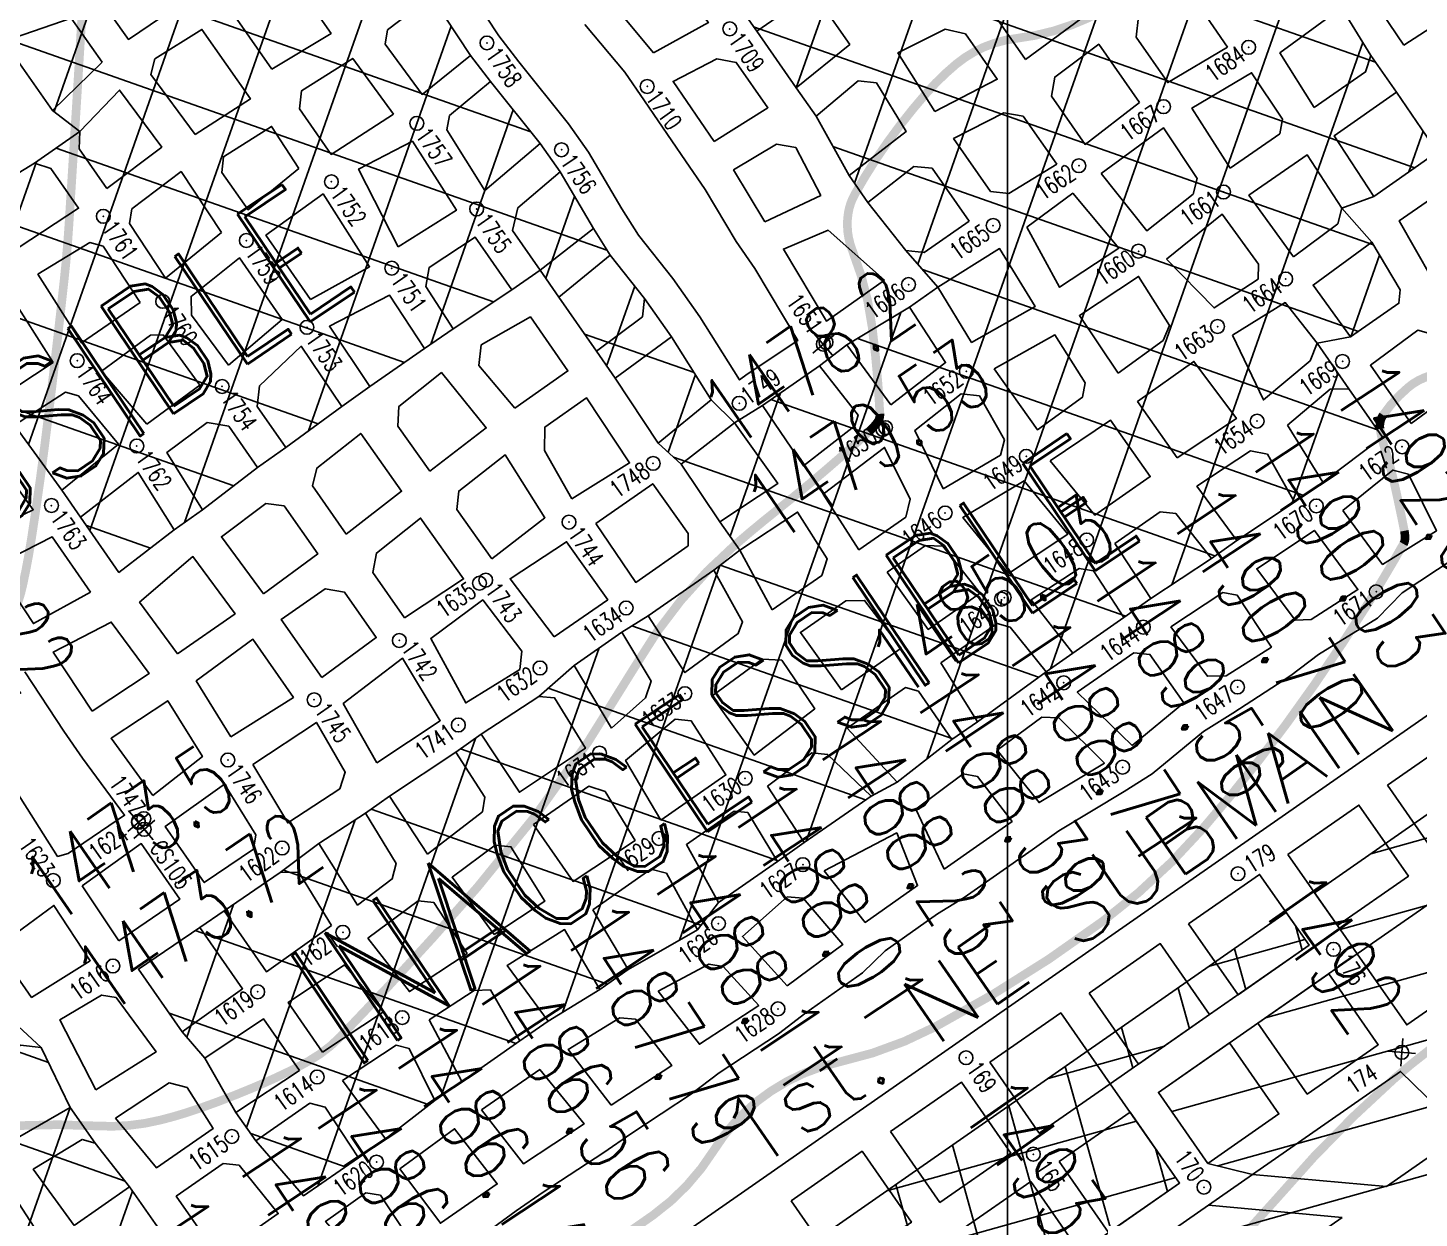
# Model space of a CAD drawing. Header units: inches. Extents: x 10131215 to 10153225, y 3476725 to 3491422.
# Drawn here: x 10143434 to 10144238, y 3482553 to 3483241 of the extents above; entities that cross this region are included whole.
import ezdxf
from ezdxf.enums import TextEntityAlignment as Align

# ---------------------------------------------------------------- set-up
doc = ezdxf.new("R2010")
doc.units = ezdxf.units.IN
doc.header["$LTSCALE"] = 100
doc.header["$MEASUREMENT"] = 0
doc.header["$PDMODE"] = 32
doc.header["$PDSIZE"] = 8
doc.linetypes.add('DASHED2', pattern=[0.375, 0.25, -0.125])
doc.layers.get('0').update_dxf_attribs({"color": 60, "linetype": 'CONTINUOUS'})
for name, color, linetype in [('ELEVATIONS-UPEER MASON-CONTOURS', 175, 'CONTINUOUS'), ('ELEVATIONS-UPPER MASON-SPOT', 175, 'CONTINUOUS'), ('GRID COORDINATES-VA SOUTH NAD27', 252, 'CONTINUOUS'), ('MINE WORKINGS-ADVANCED-SURVEYED', 7, 'CONTINUOUS'), ('MINE WORKINGS-RETREAT AREA', 4, 'CONTINUOUS'), ('MINE WORKINGS-RETREAT AREA-LABELS', 1, 'CONTINUOUS'), ('PANEL AND MAINS LABELS', 4, 'CONTINUOUS'), ('ROADS', 34, 'DASHED2'), ('SPADS-CONTROL SURVEY-LABELS', 230, 'CONTINUOUS'), ('SPADS-CONTROL SURVEY-SYMBOLS', 230, 'CONTINUOUS'), ('SPADS-LABEL', 90, 'CONTINUOUS'), ('SPADS-SYMBOL', 90, 'CONTINUOUS')]:
    doc.layers.add(name, color=color, linetype=linetype)
doc.styles.add('INACCESSIBLE', font='ROMAND.SHX', dxfattribs={"width": 0.8, "height": 75})
doc.styles.add('LEV', font='SIMPLEX.shx', dxfattribs={"width": 0.7, "height": 40})
doc.styles.add('SP', font='SIMPLEX', dxfattribs={"width": 0.75, "height": 12})
doc.styles.get("Standard").update_dxf_attribs({"font": 'simplex.shx'})

# ---------------------------------------------------------------- blocks, each defined once
blk = doc.blocks.new('*X8')
at = {"color": 0}
for p, q in [((783070.35, 180967.67), (783159.62, 181300.81)), ((783108.09, 180915.33), (783198.4, 181252.36)), ((783148.1, 180871.46), (783237.26, 181204.21)), ((783109.42, 180533.89), (783275.98, 181155.5)), ((782928.13, 181135.33), (783402.95, 181008.1)), ((783175.32, 180586.66), (783314.92, 181107.64)), ((782643.76, 180921.07), (782690.31, 181094.79)), ((782683.01, 180681.19), (782790.78, 181083.38)), ((782643.81, 180728.09), (782735.3, 181069.53)), ((782985.41, 181068.21), (783430.23, 180949.02)), ((783242.48, 180644.12), (783353.86, 181059.78)), ((782737.17, 180690.13), (782830, 181036.57)), ((783308.66, 180697.93), (783394.68, 181018.97)), ((782654.99, 181001.46), (782919.3, 180930.64)), ((783043.01, 181001.02), (783409.79, 180902.74)), ((782804.54, 180748.38), (782868.74, 180987.97)), ((783427, 180946.38), (783433.45, 180970.47)), ((782617.57, 180959.72), (782968.46, 180865.7)), ((782871.13, 180803.72), (782908.29, 180942.38)), ((783094.03, 180935.58), (783405.02, 180852.25)), ((782646.53, 180900.2), (782905.35, 180830.85)), ((783400.87, 180848.86), (783413.78, 180897.06)), ((782605.24, 180777.31), (782635.81, 180891.4)), ((782934.45, 180846.83), (782947.42, 180895.26)), ((783151.09, 180868.53), (783420.35, 180796.38)), ((782596.3, 180861.89), (782856.87, 180792.07)), ((782973.39, 180798.97), (782986.06, 180846.25)), ((783040.9, 180471.39), (783140.46, 180842.94)), ((783116.61, 180826), (783380.89, 180755.19)), ((783374.34, 180749.86), (783395.08, 180827.25)), ((782575.46, 180815.71), (782809.82, 180752.92)), ((782959.19, 180816.42), (783024.12, 180799.02)), ((783012.58, 180752.04), (783024.89, 180798)), ((783052.09, 180706.31), (783074.84, 180791.24)), ((783069.49, 180786.87), (783332.23, 180716.46)), ((782626.24, 180750.34), (782763.87, 180713.47)), ((783015.92, 180749.45), (783283.57, 180677.74)), ((782976.56, 180424.42), (783047.45, 180689)), ((783047.66, 180689.19), (783236.04, 180638.71)), ((782680.74, 180683.98), (782718.63, 180673.82)), ((782999.45, 180650.34), (783189.47, 180599.43)), ((782910.49, 180371.04), (782981.53, 180636.17)), ((782953.98, 180610.76), (783141.83, 180560.43)), ((782843.31, 180313.49), (782914.32, 180578.53)), ((782906.13, 180571.82), (783094.19, 180521.43)), ((782799.73, 180344.07), (782848.55, 180526.24)), ((782857.32, 180533.13), (783052.54, 180480.83)), ((782809.6, 180494.16), (783001.29, 180442.79)), ((782761.23, 180393.55), (782782.28, 180472.1)), ((782761.35, 180455.32), (782951.28, 180404.43)), ((782750.02, 180406.59), (782903.91, 180365.36)), ((782594.98, 180396.37), (782682.65, 180372.88)), ((782553.53, 180355.71), (782732.14, 180307.86)), ((782663.73, 180222.88), (782697.25, 180347.95)), ((782802.41, 180340.79), (782858.36, 180325.8)), ((782712.08, 180210.13), (782736.83, 180302.5))]:
    blk.add_line(p, q, dxfattribs=at)
blk = doc.blocks.new('*U52')
at = {"color": 4}
for p, q in [((661086.5, 201917.42), (661283.96, 201989.29)), ((661072.32, 201872.35), (661311.92, 201959.56)), ((661033.1, 201818.17), (661345.09, 201931.73)), ((660983.25, 201760.12), (661329.44, 201886.12)), ((661012.27, 201730.78), (661362.61, 201858.29)), ((660968.53, 201674.95), (661167.82, 201747.49))]:
    blk.add_line(p, q, dxfattribs=at)
blk = doc.blocks.new('*U54')
at = {"color": 4}
for p, q in [((661051.26, 201858.85), (661046.24, 201872.66)), ((660998.54, 201845.5), (661052.41, 201865.11)), ((661020.51, 201833.71), (661012.16, 201856.64)), ((660989.75, 201808.56), (660981.41, 201831.49)), ((660959, 201783.41), (660950.65, 201806.34)), ((660910.59, 201773.58), (660976.16, 201797.45)), ((660953.61, 201688.58), (660919.9, 201781.2)), ((660822.63, 201701.66), (660963.34, 201752.87)), ((660948.22, 201593.75), (660889.15, 201756.05)), ((660984.36, 201713.73), (660975.55, 201737.94)), ((660942.82, 201498.92), (660858.39, 201730.9)), ((660734.67, 201629.74), (660988.48, 201722.12)), ((660937.43, 201404.09), (660827.64, 201705.75))]:
    blk.add_line(p, q, dxfattribs=at)
blk = doc.blocks.new('CHKSPD')
at = {"layer": 'SPADS-CONTROL SURVEY-SYMBOLS'}
for p, q in [((-8, 0), (8, 0)), ((0, 8), (0, -8))]:
    blk.add_line(p, q, dxfattribs=at)
blk.add_circle((0, 0), 4, dxfattribs=at)
blk = doc.blocks.new('CS')
at = {"layer": 'SPADS-CONTROL SURVEY-SYMBOLS'}
for p, q in [((-5.66, 5.66), (5.66, -5.66)), ((5.66, 5.66), (-5.66, -5.66))]:
    blk.add_line(p, q, dxfattribs=at)
blk.add_circle((0, 0), 4, dxfattribs=at)
blk = doc.blocks.new('SS')
at = {"layer": 'SPADS-CONTROL SURVEY-SYMBOLS'}
blk.add_line((0, 0), (0, -4), dxfattribs=at)
blk.add_circle((0, 0), 4, dxfattribs=at)

msp = doc.modelspace()

# ---------------------------------------------------------------- linework, layer by layer
at = {"layer": 'ELEVATIONS-UPEER MASON-CONTOURS', "const_width": 5}
for points in [[(10135978.88, 3483263.25, 0), (10135880.17, 3483248.32, 0.000547)], [(10136147.76, 3483288.54, 0.000001), (10135988.51, 3483264.69, 0.000023)], [(10142502.27, 3482331.39, 0.011205), (10142595.68, 3482373.74, 0.014407), (10142666.56, 3482410.35, 0.000229), (10142712.94, 3482436.06, 0.00435), (10142715.36, 3482437.43, 0.008617), (10142800.8, 3482488.79, 0.003018), (10143041.3, 3482641.07, 0.001189), (10143138.5, 3482703.77, 0.000853), (10143273.7, 3482791.76, 0.006235), (10143381.78, 3482864.31, 0.021761), (10143411.56, 3482886.81, 0.029479), (10143418.81, 3482893.56, 0.042268), (10143423.15, 3482898.95, 0.055972), (10143427.18, 3482906.66, 0.038508), (10143430.82, 3482918.76, 0.014935), (10143435.85, 3482945.51, 0.007468), (10143443.5, 3482999.39, 0.002226), (10143449.07, 3483044.95, 0.002009), (10143454.81, 3483095.48, 0.011328), (10143457.61, 3483127.78, 0.001607), (10143471.45, 3483355.83, 0.047962)], [(10143406.85, 3482604.89, -0.042103), (10143473.65, 3482606.48, 0.076456), (10143510.44, 3482609.88, 0.022872), (10143532.96, 3482616.61, 0.015922), (10143564.45, 3482628.76, 0.011902), (10143582.81, 3482637.04, 0.015973), (10143596.13, 3482643.97, 0.072475), (10143614.51, 3482658.12, 0.014253), (10143693.77, 3482744.67, 0.046826), (10143785.41, 3482873.22, -0.082695), (10143842.63, 3482942.45, -0.011292), (10143866.79, 3482962.48, 0.009683), (10143895.04, 3482985.76, 0.008707), (10143919.7, 3483007.65, 0.040448), (10143924.52, 3483012.87, 0.181008), (10143926.19, 3483018.1, 0.019159), (10143921.72, 3483068.17, 0.062836), (10143910.22, 3483112.72, -0.135817), (10143907.89, 3483134.18, -0.086534), (10143911.61, 3483144.91, -0.027447), (10143930.56, 3483175, -0.025708), (10143953.03, 3483203.47, -0.039072), (10143970.12, 3483220.14, -0.145656), (10144004.96, 3483235.11, 0.100909), (10144056.39, 3483252.02, 0.033948)], [(10144246.61, 3483040.79, 0.121338), (10144231.51, 3483033.44, 0.070176), (10144216.95, 3483017.37, 0.191454), (10144215.18, 3483009.37, 0.038204), (10144217.87, 3482998.23, -0.02218), (10144223.11, 3482979.23, -0.00761), (10144229.22, 3482950.49, -0.051752), (10144229.62, 3482946.17, -0.126317), (10144228.73, 3482942.91, -0.010726), (10144208.68, 3482909.2, -0.01863), (10144160.95, 3482838.73, -0.02051), (10144112.71, 3482778.3, -0.054653), (10144054.88, 3482724.75, -0.037645), (10143958.23, 3482663.82, -0.067853), (10143902.89, 3482643.51, 0.093433), (10143863.34, 3482626.66, 0.106803), (10143830.39, 3482592.63, -0.097905), (10143795.18, 3482554.94, -0.023482), (10143759.98, 3482532.02, -0.028753)], [(10143347.33, 3482130.47, -0.074742), (10143492.5, 3482211.57, -0.075669), (10143555.9, 3482225.03, 0.136176), (10143590.43, 3482236.81, 0.122694), (10143601.27, 3482249, -0.197133), (10143609.23, 3482255.69, -0.014469), (10143619.45, 3482258.63, 0.006496), (10143642.31, 3482264.82, 0.006576), (10143732.53, 3482291.8, 0.012443), (10143779.63, 3482307.86, 0.134314), (10143821.7, 3482337.93, -0.072445), (10143891.43, 3482401.97, -0.077302), (10144010.11, 3482458.43, 0.104402), (10144096.03, 3482505.11, 0.039735), (10144155.41, 3482564.48, -0.034495), (10144223.07, 3482633.55, -0.030355), (10144254.04, 3482657.89, 0.059267), (10144269.19, 3482671.28, 0.206496), (10144276.06, 3482691.9, -0.120959), (10144281.63, 3482727.57, -0.042379), (10144306.37, 3482775.05, -0.020822), (10144368.41, 3482864.45, -0.031957), (10144388.41, 3482887.62, -0.01807), (10144427.66, 3482924.82)]]:
    msp.add_lwpolyline(points, format="xyb", dxfattribs=at)
at = {"layer": 'GRID COORDINATES-VA SOUTH NAD27'}
msp.add_line((10144000, 3476730), (10144000, 3490730), dxfattribs=at)
at = {"layer": 'MINE WORKINGS-ADVANCED-SURVEYED', "flags": 128}
for points in [[(10143523.54, 3483255.87), (10143510.22, 3483281.94), (10143472.98, 3483261.52), (10143491.94, 3483234.5)], [(10144010.35, 3483222.96), (10143991.99, 3483249.18), (10143993.38, 3483261.14), (10144017.19, 3483282.59), (10144042.37, 3483246.5)], [(10144228.87, 3483231.23), (10144250.76, 3483245.28), (10144253.32, 3483255.6), (10144234.13, 3483282.76), (10144207.64, 3483263.05)], [(10143574.85, 3483217.29), (10143554.82, 3483245.99), (10143556.55, 3483255.74), (10143583.93, 3483274.16), (10143609.05, 3483238.03)], [(10143795.37, 3483226.79), (10143827.13, 3483244.23), (10143807.5, 3483267.13), (10143799.4, 3483270.01), (10143772.12, 3483254.63)], [(10144127.05, 3483230.07), (10144102.68, 3483265.5), (10144075.63, 3483247.77), (10144074.22, 3483235.81), (10144092.53, 3483209.56)], [(10143689.56, 3483225.22), (10143667.09, 3483259.53), (10143641.75, 3483240.06), (10143640.25, 3483231.71), (10143661.62, 3483202.72)], [(10143877.89, 3483206.51), (10143854.98, 3483239.3), (10143880.98, 3483257.42), (10143892.12, 3483255.44), (10143908.72, 3483231.67)], [(10143476.72, 3483221.38), (10143458.91, 3483246.75), (10143426.02, 3483235.44), (10143425.11, 3483226.27), (10143448.04, 3483193.49)], [(10144177.2, 3483195.17), (10144206.73, 3483215.77), (10144209.85, 3483225.27), (10144192.87, 3483252.75), (10144157.36, 3483226.75)], [(10143530.43, 3483179.67), (10143504.91, 3483214.29), (10143507.19, 3483223.22), (10143534.41, 3483240.29), (10143562.45, 3483200.1)], [(10143957.84, 3483192.78), (10143936.57, 3483226.72), (10143963.89, 3483240.49), (10143975.61, 3483237.7), (10143993.96, 3483211.49)], [(10144076.13, 3483198.12), (10144052.67, 3483231.74), (10144027.23, 3483212.8), (10144025.26, 3483201.66), (10144044.76, 3483173.81)], [(10143645.2, 3483191.31), (10143621.54, 3483223.58), (10143592.03, 3483204.89), (10143590.87, 3483194.33), (10143609.18, 3483168.08)], [(10143830.35, 3483175.59), (10143806.65, 3483210.28), (10143832.03, 3483223.26), (10143843.17, 3483221.28), (10143861.5, 3483195.05)], [(10144128.57, 3483160.02), (10144157.27, 3483180.05), (10144158.76, 3483188.4), (10144140.96, 3483215.31), (10144106.44, 3483194.88)], [(10143697.96, 3483147.16), (10143675.9, 3483182.2), (10143677.4, 3483190.55), (10143701.18, 3483210.15), (10143729.91, 3483174.35)], [(10143908.41, 3483155.86), (10143889.35, 3483190.12), (10143913.62, 3483210.69), (10143924.19, 3483209.53), (10143941.44, 3483181.33)], [(10143479.57, 3483148.42), (10143463.52, 3483171.36), (10143463.85, 3483181.36), (10143486.82, 3483205.25), (10143511.19, 3483172.27)], [(10144211.5, 3483143.73), (10144242.67, 3483165.48), (10144244.97, 3483174.4), (10144224.73, 3483203.95), (10144188.65, 3483178.77)], [(10144028.38, 3483162.34), (10144008.88, 3483190.19), (10143997.74, 3483192.16), (10143968.72, 3483177.21), (10143990.09, 3483146.62), (10144000.66, 3483145.46)], [(10143590.49, 3483159.92), (10143574.72, 3483184.27), (10143546.84, 3483166.74), (10143545.95, 3483157.57), (10143561.05, 3483136.06)], [(10144054.02, 3483157.08), (10144080.39, 3483123.96), (10144107.25, 3483145.14), (10144109.55, 3483154.07), (10144090.04, 3483183.43)], [(10143647.73, 3483114.59), (10143624.9, 3483159.54), (10143656.05, 3483175.71), (10143681.52, 3483135.76)], [(10143859.72, 3483129.05), (10143841.63, 3483159.08), (10143866.4, 3483174.08), (10143877.54, 3483172.1), (10143892.02, 3483144.4)], [(10144165.08, 3483108.9), (10144190.75, 3483128.03), (10144193.06, 3483136.96), (10144173.07, 3483167.9), (10144139.44, 3483144.44)], [(10143428.79, 3483114.41), (10143407.62, 3483144.75), (10143437.63, 3483163.02), (10143447.13, 3483159.9), (10143463.18, 3483136.96)], [(10143545.82, 3483122.93), (10143522.35, 3483158.11), (10143493.99, 3483136.54), (10143492.51, 3483128.18), (10143513.47, 3483096.47)], [(10143760.72, 3483125.15), (10143741.39, 3483157.97), (10143717, 3483137.24), (10143713.91, 3483124.15), (10143729.87, 3483101.13)], [(10143977.7, 3483129.43), (10143956.33, 3483160.02), (10143945.77, 3483161.17), (10143919.3, 3483140.28), (10143941.16, 3483112.48), (10143951.73, 3483111.33)], [(10144245.18, 3483096.62), (10144274.7, 3483117.22), (10144276.19, 3483125.57), (10144259.85, 3483153.08), (10144226.23, 3483129.62)], [(10143597.15, 3483084.25), (10143571.39, 3483121.32), (10143604.4, 3483145.23), (10143631.33, 3483103.14)], [(10144011.12, 3483125.93), (10144037.61, 3483145.63), (10144064.24, 3483113.91), (10144030.04, 3483091.27)], [(10144091.84, 3483107.56), (10144119.32, 3483079.34), (10144144.83, 3483095.99), (10144144.92, 3483104.59), (10144123.86, 3483133.56)], [(10143713.43, 3483089.74), (10143692.35, 3483120.15), (10143665.74, 3483102.76), (10143663.76, 3483091.62), (10143679.52, 3483067.29)], [(10143928.78, 3483095.29), (10143896.35, 3483124.24), (10143870.44, 3483113.36), (10143895.27, 3483071.7)], [(10143498.8, 3483082.54), (10143477.27, 3483115.08), (10143469.73, 3483117.13), (10143439.66, 3483098.83), (10143464.92, 3483059.14)], [(10143762.33, 3483054.31), (10143740.69, 3483085.52), (10143770.23, 3483109.83), (10143790.23, 3483084.77), (10143789.08, 3483074.2)], [(10143959.7, 3483091.27), (10143995.29, 3483113.66), (10144015.85, 3483080.15), (10143979.12, 3483059.39)], [(10144198.19, 3483062.61), (10144226.07, 3483082.06), (10144226.74, 3483089.85), (10144210.4, 3483117.35), (10144176.53, 3483092.5)], [(10143549.71, 3483046.18), (10143528.37, 3483075.16), (10143528.13, 3483085.98), (10143556.17, 3483108.19), (10143580.82, 3483072.71)], [(10144063.89, 3483041.7), (10144089.8, 3483060.5), (10144093.61, 3483069.13), (10144075.68, 3483097.51), (10144041.49, 3483074.86)], [(10143448.52, 3483047.69), (10143423.26, 3483087.38), (10143391.04, 3483065.11), (10143416.57, 3483026.84)], [(10143663.11, 3483055.85), (10143642.78, 3483086.74), (10143608.12, 3483068.74), (10143631.53, 3483033.88)], [(10143932.55, 3483023.22), (10143907.1, 3483058.09), (10143943.3, 3483079.82), (10143964.11, 3483047.7)], [(10144129.99, 3483063.62), (10144147.75, 3483026.19), (10144174.9, 3483048.8), (10144178.85, 3483058.87), (10144160.37, 3483082.45)], [(10143715.17, 3483021.44), (10143694.39, 3483045.97), (10143695.8, 3483057.93), (10143724.26, 3483074.12), (10143745.89, 3483042.92)], [(10143502.61, 3483012.11), (10143476.36, 3483042.73), (10143504.78, 3483063.54), (10143511.99, 3483063.7), (10143533.3, 3483034.74)], [(10143797.97, 3483001.15), (10143773.15, 3483038.7), (10143805.72, 3483062.66), (10143828.75, 3483026.29)], [(10143992.2, 3483044.13), (10144027.3, 3483063.74), (10144044.8, 3483035.99), (10144043.2, 3483027.66), (10144017.29, 3483008.85)], [(10144233.16, 3483012.49), (10144266.21, 3483036.77), (10144244.48, 3483064.42), (10144236.94, 3483066.48), (10144209.63, 3483046.21)], [(10143615.2, 3483022.34), (10143591.79, 3483057.19), (10143567.71, 3483034.36), (10143566.3, 3483022.4), (10143582.89, 3482998.61)], [(10143858.41, 3483023.01), (10143891.25, 3483045.85), (10143913.53, 3483017.3), (10143911.7, 3483011.16), (10143881.95, 3482988.05)], [(10144097.97, 3482992.68), (10144132.17, 3483015.32), (10144107.65, 3483048.45), (10144075.12, 3483025.15)], [(10143666.17, 3482984.89), (10143647.7, 3483011.02), (10143648.22, 3483022.41), (10143672.84, 3483041.91), (10143698.76, 3483010)], [(10143453.41, 3482974.08), (10143426.07, 3483011.51), (10143455.54, 3483030.64), (10143463.07, 3483028.58), (10143486.21, 3483000.65)], [(10143962.78, 3482974.67), (10143946.43, 3483008.51), (10143973.09, 3483029.58), (10143983.66, 3483028.42), (10143998.2, 3483003.14), (10143995.78, 3482994.25)], [(10144161.65, 3483011.51), (10144182.2, 3482978.53), (10144216.68, 3483004.65), (10144197.16, 3483032.62), (10144186.34, 3483032.39)], [(10143748.19, 3482968.88), (10143732.33, 3482996.84), (10143732.6, 3483010.44), (10143756.72, 3483027.3), (10143781.54, 3482989.75)], [(10144024.65, 3482990.88), (10144059.4, 3483014.48), (10144082.39, 3482981.8), (10144050.4, 3482959.49)], [(10143566.48, 3482987.17), (10143549.89, 3483010.95), (10143537.36, 3483013.19), (10143514.06, 3482995.71), (10143534.76, 3482962.6)], [(10143617.79, 3482948.58), (10143598.34, 3482976.46), (10143600.89, 3482986.78), (10143626.17, 3483006.82), (10143649.84, 3482973.34)], [(10143833.76, 3482955.76), (10143867.17, 3482977.77), (10143842.24, 3483012.98), (10143811.37, 3482989.07)], [(10143403.61, 3482946.65), (10143375.01, 3482977.13), (10143410.82, 3482998.42), (10143436.98, 3482962.68)], [(10143893.37, 3482971.62), (10143928.87, 3482998.74), (10143943.75, 3482968.76), (10143941.18, 3482958.45), (10143914.01, 3482939.57)], [(10143701.96, 3482934.26), (10143681.76, 3482962.84), (10143682.85, 3482973.41), (10143709.64, 3482994.42), (10143732.6, 3482958.01)], [(10144132.49, 3482944.91), (10144165.82, 3482967.05), (10144150.08, 3482994.89), (10144140.33, 3482996.63), (10144109.41, 3482976.27)], [(10143518.36, 3482951.14), (10143497.67, 3482984.26), (10143464.24, 3482958.46), (10143486.46, 3482926.41)], [(10144193.68, 3482962.16), (10144216.63, 3482931.1), (10144247.73, 3482950.47), (10144231.56, 3482983.33), (10144222.63, 3482985.63)], [(10143762.11, 3482954.8), (10143794.95, 3482977.65), (10143815.3, 3482949.02), (10143815.44, 3482941.81), (10143785.06, 3482920.7)], [(10144000.46, 3482925.86), (10143974.19, 3482958.25), (10144009.5, 3482979.38), (10144034.82, 3482948.61)], [(10143569.95, 3482913.98), (10143545.64, 3482947.02), (10143571.36, 3482966.19), (10143581.93, 3482965.02), (10143601.38, 3482937.13)], [(10143651.52, 3482900.21), (10143633.23, 3482926.43), (10143635.22, 3482937.57), (10143660.81, 3482957.83), (10143685.63, 3482922.71)], [(10143863.91, 3482904.77), (10143892.65, 3482924.74), (10143895.8, 3482934.23), (10143878.59, 3482961.35), (10143845.17, 3482939.34)], [(10144061.85, 3482943.08), (10144088.09, 3482961.4), (10144097.27, 3482960.48), (10144117.75, 3482934.58), (10144082.79, 3482911.28)], [(10144166.05, 3482898.77), (10144175.47, 3482899.18), (10144202.42, 3482916.48), (10144177.3, 3482950.68), (10144143.97, 3482928.53)], [(10143470.02, 3482915.01), (10143447.8, 3482947.07), (10143415.03, 3482930.24), (10143437.05, 3482896.83)], [(10143738, 3482889.11), (10143712.53, 3482922.75), (10143745.12, 3482944.2), (10143768.89, 3482910.67)], [(10143930.34, 3482926.57), (10143952.59, 3482942.02), (10143962.58, 3482941.66), (10143984.07, 3482914.41), (10143954.08, 3482893.47)], [(10143520.32, 3482879.31), (10143498.42, 3482909.15), (10143529.25, 3482935.57), (10143553.55, 3482902.53)], [(10143792.37, 3482901.42), (10143830.14, 3482927.68), (10143846.84, 3482897.79), (10143844.19, 3482891.08), (10143813.56, 3482868.58)], [(10144037.75, 3482879.82), (10144013.55, 3482910.61), (10144041.35, 3482928.78), (10144049.7, 3482927.29), (10144067.23, 3482900.38)], [(10143603.72, 3482865.64), (10143580.26, 3482899.23), (10143605.69, 3482916.97), (10143616.83, 3482914.99), (10143635.12, 3482888.76)], [(10143719.31, 3482880.94), (10143718.15, 3482870.37), (10143686.87, 3482850.97), (10143666.65, 3482888.33), (10143696.69, 3482910.51)], [(10143904.07, 3482858.55), (10143938.5, 3482882.6), (10143917.34, 3482910.23), (10143906.53, 3482910.03), (10143880.24, 3482891.77)], [(10144094.27, 3482894.91), (10144124.32, 3482914.75), (10144132.68, 3482913.29), (10144152.4, 3482883.32), (10144126.28, 3482866.59), (10144115.46, 3482866.44)], [(10143471.07, 3482846.18), (10143448.47, 3482880.41), (10143481.99, 3482897.76), (10143503.89, 3482867.92)], [(10143961.43, 3482874.21), (10143993.88, 3482896.87), (10144001.41, 3482894.81), (10144022.17, 3482868.95), (10143982.56, 3482840.09)], [(10143551.14, 3482831.35), (10143531.15, 3482863.7), (10143563.86, 3482887.77), (10143587.33, 3482854.19)], [(10143771.05, 3482836.5), (10143749.45, 3482872.71), (10143777.02, 3482891.97), (10143793.96, 3482863.49), (10143790.81, 3482853.99)], [(10143635.46, 3482816.3), (10143672.11, 3482840.67), (10143650.25, 3482876.88), (10143616.13, 3482850.63)], [(10144072.02, 3482826.31), (10144040.18, 3482857.13), (10144072.98, 3482879.98), (10144082.16, 3482879.09), (10144101.81, 3482850.99)], [(10143829.07, 3482855), (10143858.07, 3482876.36), (10143869.45, 3482875.75), (10143888.49, 3482847.67), (10143853.56, 3482820.84)], [(10143695.86, 3482832.86), (10143729.03, 3482854.79), (10143738.2, 3482853.88), (10143756.04, 3482824.8), (10143717.87, 3482799.37)], [(10143936.14, 3482805.26), (10143967.8, 3482829.79), (10143948.47, 3482857.84), (10143940.93, 3482859.9), (10143907.32, 3482836.43)], [(10143506.14, 3482797.52), (10143481.92, 3482830.58), (10143514.71, 3482852.3), (10143534.7, 3482819.95)], [(10143563.89, 3482815.4), (10143600.54, 3482839.76), (10143617.27, 3482810.91), (10143614.14, 3482801.42), (10143584.05, 3482781.63)], [(10143799.68, 3482783.24), (10143779.22, 3482817.81), (10143807.97, 3482841.56), (10143817.14, 3482840.63), (10143837.16, 3482809.39)], [(10143994, 3482823.69), (10144019.67, 3482842.82), (10144029.67, 3482842.48), (10144055.89, 3482816.22), (10144018.15, 3482793.4)], [(10144219.41, 3482803.37), (10144260.43, 3482831.96), (10144289.02, 3482790.94), (10144248, 3482762.35)], [(10143664.82, 3482763.55), (10143696.47, 3482788.09), (10143697.96, 3482796.44), (10143681.1, 3482822.55), (10143642.81, 3482797.04)], [(10143861.15, 3482802.97), (10143886.82, 3482822.11), (10143895.99, 3482821.2), (10143921.05, 3482797.17), (10143882.5, 3482770.27)], [(10143963.3, 3482754.92), (10144002.59, 3482782.49), (10143982.67, 3482808.46), (10143974.32, 3482809.95), (10143947.01, 3482789.68)], [(10143726.04, 3482780.68), (10143757.9, 3482802.93), (10143767.4, 3482799.8), (10143784.67, 3482771.54), (10143748.92, 3482747.8)], [(10143832.97, 3482735.71), (10143814.41, 3482769.13), (10143842.05, 3482788.41), (10143849.83, 3482787.75), (10143866.92, 3482759.4)], [(10144161.98, 3482763.35), (10144203, 3482791.94), (10144231.59, 3482750.92), (10144190.57, 3482722.33)], [(10143602.06, 3482769.81), (10143628.87, 3482787.31), (10143646.63, 3482758.16), (10143644.32, 3482749.23), (10143624.4, 3482734.1)], [(10143893.95, 3482753.87), (10143935.93, 3482775.85), (10143947.99, 3482745.4), (10143917.7, 3482724.15)], [(10143703.25, 3482717.13), (10143732.52, 3482736.35), (10143713, 3482767.91), (10143703.82, 3482768.83), (10143678.98, 3482750.26)], [(10143760.37, 3482731.4), (10143793.91, 3482754.82), (10143802.84, 3482752.52), (10143820.82, 3482719.91), (10143780.81, 3482696.87)], [(10144104.55, 3482723.32), (10144145.57, 3482751.91), (10144174.16, 3482710.89), (10144133.13, 3482682.3)], [(10143415.81, 3482709.61), (10143448.86, 3482733.91), (10143469.92, 3482701.99), (10143435.95, 3482680.76)], [(10143630.35, 3482715.09), (10143659.3, 3482736.52), (10143668.47, 3482735.61), (10143687.68, 3482706.25), (10143654.31, 3482684.17)], [(10143872.61, 3482687.53), (10143846.7, 3482716.03), (10143872.63, 3482738.99), (10143881.8, 3482738.08), (10143904.69, 3482711.36)], [(10144202, 3482705.92), (10144243.02, 3482734.51), (10144271.61, 3482693.49), (10144230.59, 3482664.9)], [(10143734.56, 3482667.04), (10143764.41, 3482685.43), (10143743.98, 3482719.95), (10143710.85, 3482699.26)], [(10144047.11, 3482683.3), (10144088.14, 3482711.89), (10144116.73, 3482670.87), (10144075.7, 3482642.28)], [(10143797.99, 3482684.47), (10143827.35, 3482700.08), (10143835.7, 3482698.59), (10143856.16, 3482676.15), (10143821.91, 3482653.7)], [(10144144.57, 3482665.89), (10144185.59, 3482694.48), (10144214.18, 3482653.46), (10144173.16, 3482624.87)], [(10143665.76, 3482667.78), (10143691.75, 3482684.7), (10143701.17, 3482685.18), (10143718.15, 3482655.59), (10143684.53, 3482632.13)], [(10143473.15, 3482627.43), (10143507.93, 3482649.23), (10143484.78, 3482680.65), (10143476.42, 3482682.15), (10143452.31, 3482667.78)], [(10143770.91, 3482618.44), (10143806.03, 3482641.5), (10143785.02, 3482668.11), (10143775.85, 3482669.02), (10143746, 3482650.63)], [(10143989.68, 3482643.28), (10144030.71, 3482671.86), (10144059.29, 3482630.84), (10144018.27, 3482602.25)], [(10143427.95, 3482599.59), (10143458.38, 3482617.14), (10143441.54, 3482651.75), (10143429.58, 3482653.17), (10143399.54, 3482629.8)], [(10143615.58, 3482632.76), (10143640.47, 3482598.94), (10143668.95, 3482621.26), (10143654.19, 3482651.16), (10143646.65, 3482653.21)], [(10144087.14, 3482625.87), (10144128.16, 3482654.46), (10144156.75, 3482613.44), (10144115.73, 3482584.85)], [(10143695.98, 3482615.73), (10143729.6, 3482639.19), (10143755.28, 3482607.64), (10143720.17, 3482584.58)], [(10144218.85, 3482571.39), (10144141.47, 3482578.41), (10144227.03, 3482638.03), (10144263.39, 3482602.43)], [(10143484.58, 3482611.02), (10143515.51, 3482631.35), (10143525.83, 3482628.79), (10143540.99, 3482605.1), (10143508.19, 3482582.21)], [(10143932.25, 3482603.25), (10143973.27, 3482631.84), (10144001.86, 3482590.82), (10143960.84, 3482562.23)], [(10144029.71, 3482585.84), (10144070.73, 3482614.43), (10144099.32, 3482573.41), (10144058.3, 3482544.82)], [(10143648.87, 3482581.63), (10143680.39, 3482604.85), (10143705.11, 3482572.95), (10143672.2, 3482550.2)], [(10143460.62, 3482549.02), (10143492.6, 3482571.33), (10143472.67, 3482596.62), (10143465.14, 3482598.69), (10143436.92, 3482581.46)], [(10143874.82, 3482563.23), (10143915.84, 3482591.82), (10143944.43, 3482550.79), (10143903.41, 3482522.2)], [(10143972.28, 3482545.82), (10144013.3, 3482574.41), (10144041.89, 3482533.39), (10144000.87, 3482504.8)], [(10143405.42, 3482509.28), (10143444.22, 3482537.57), (10143426.15, 3482565.43), (10143418.05, 3482568.31), (10143380.88, 3482541.19)], [(10144193.35, 3482553.62), (10144098.32, 3482487.39), (10144069.73, 3482528.41), (10144115.97, 3482560.64)]]:
    msp.add_lwpolyline(points, close=True, dxfattribs=at)
for points in [[(10143683.54, 3483270.89), (10143706.02, 3483236.58), (10143717.64, 3483221.52), (10143746.29, 3483185.83), (10143757.77, 3483169.45), (10143777.1, 3483136.62), (10143786.61, 3483121.31), (10143806.61, 3483096.25), (10143822.1, 3483074.13), (10143845.13, 3483037.76), (10143849.49, 3483041.08), (10143878.76, 3483060.42), (10143853.93, 3483102.08), (10143843.21, 3483117.77), (10143825.12, 3483147.8), (10143813.83, 3483164.31), (10143790.14, 3483198.99), (10143778.86, 3483215.51), (10143755.72, 3483243.19)], [(10144676.61, 3482617.68), (10144463.07, 3482826.79), (10144383.98, 3482940.27), (10144289.09, 3482874.14), (10144266.42, 3482858.34), (10144265.4, 3482859.81), (10143634.19, 3482419.9), (10143578.15, 3482377.4), (10143560.34, 3482367.34), (10143518.82, 3482342.8), (10143501.4, 3482327.86), (10143459.06, 3482305.44), (10143445.85, 3482291.67), (10143401.44, 3482263.8)], [(10143683.57, 3482533.75), (10143715.91, 3482557.32), (10143731.54, 3482568.12), (10143766.66, 3482591.19), (10143782.29, 3482601.99), (10143817.4, 3482625.05), (10143833.29, 3482637.25), (10143867.53, 3482659.7), (10143883.41, 3482671.9), (10143916.17, 3482694.98), (10143929.19, 3482707.78), (10143959.48, 3482729.03), (10143974.79, 3482738.55), (10144014.08, 3482766.12), (10144029.63, 3482777.03), (10144067.38, 3482799.85), (10144083.51, 3482809.94), (10144113.14, 3482834.51), (10144130.19, 3482845.01), (10144163.72, 3482866.84), (10144179.64, 3482878.99), (10144213.74, 3482900), (10144227.96, 3482914.62), (10144258.6, 3482934.89)], [(10143432.06, 3482868.99), (10143454.65, 3482834.76), (10143465.5, 3482819.16), (10143489.72, 3482786.1), (10143457.07, 3482763.97), (10143451.02, 3482762.25), (10143427.48, 3482799.48)], [(10143547.49, 3482803.96), (10143513.18, 3482779.51), (10143535.77, 3482747.15), (10143564.13, 3482766.49)], [(10143547.49, 3482803.96), (10143565.61, 3482774.85), (10143564.13, 3482766.49)], [(10143465.25, 3482745.36), (10143499.33, 3482769.65), (10143521.72, 3482737.57), (10143486.33, 3482713.42)], [(10143579.67, 3482752.96), (10143547.19, 3482730.77), (10143571.73, 3482695.61), (10143609.39, 3482722.4)], [(10143579.67, 3482752.96), (10143590.49, 3482753.19), (10143609.39, 3482722.4)], [(10143465.25, 3482745.36), (10143486.33, 3482713.42)], [(10143497.76, 3482697.01), (10143533.15, 3482721.18), (10143557.87, 3482685.76), (10143522.95, 3482660.91)], [(10143497.76, 3482697.01), (10143522.95, 3482660.91)], [(10143604.14, 3482649.16), (10143584.18, 3482677.77), (10143616.82, 3482699.54)], [(10143616.82, 3482699.54), (10143639.3, 3482672.48), (10143604.14, 3482649.16)], [(10143536.03, 3482645.64), (10143570.03, 3482668.33), (10143590.77, 3482638.61)], [(10143536.03, 3482645.64), (10143554.11, 3482614.25), (10143590.77, 3482638.61)], [(10143624.88, 3482588.08), (10143605.65, 3482617.29), (10143596.72, 3482619.6), (10143565.56, 3482597.85)], [(10143624.88, 3482588.08), (10143593.17, 3482565.99), (10143565.56, 3482597.85)], [(10143555.87, 3482583.77), (10143546.69, 3482584.69), (10143519.63, 3482565.8), (10143543.64, 3482531.49)], [(10143555.87, 3482583.77), (10143578.56, 3482555.82), (10143543.64, 3482531.49)], [(10143627.38, 3482526.52), (10143605.89, 3482551.31), (10143629.18, 3482567.91)], [(10143629.18, 3482567.91), (10143637.53, 3482566.42), (10143655.75, 3482538.83), (10143636.89, 3482523.42), (10143627.38, 3482526.52)]]:
    msp.add_lwpolyline(points, dxfattribs=at)
at = {"layer": 'MINE WORKINGS-RETREAT AREA'}
for points in [[(10143843.52, 3483255.69), (10143854.98, 3483239.3), (10143877.89, 3483206.51), (10143889.35, 3483190.12), (10143908.41, 3483155.86), (10143919.3, 3483140.28), (10143941.16, 3483112.48), (10143959.7, 3483091.27), (10143943.3, 3483079.82), (10143907.1, 3483058.09), (10143891.25, 3483045.85), (10143858.41, 3483023.01), (10143842.24, 3483012.98), (10143828.75, 3483026.29), (10143805.72, 3483062.66), (10143790.23, 3483084.77), (10143770.23, 3483109.83), (10143760.72, 3483125.15), (10143741.39, 3483157.97), (10143729.91, 3483174.35), (10143701.18, 3483210.15), (10143689.56, 3483225.22), (10143667.09, 3483259.53)], [(10143458.91, 3483246.75), (10143426.02, 3483235.44)], [(10144244.97, 3483174.4), (10144224.73, 3483203.95), (10144209.85, 3483225.27), (10144192.87, 3483252.75)], [(10143425.11, 3483226.27), (10143448.04, 3483193.49), (10143463.85, 3483181.36), (10143437.63, 3483163.02), (10143407.62, 3483144.75)], [(10143426.07, 3483011.51), (10143453.41, 3482974.08), (10143464.24, 3482958.46), (10143486.46, 3482926.41), (10143518.36, 3482951.14), (10143534.76, 3482962.6), (10143566.48, 3482987.17), (10143582.89, 3482998.61), (10143615.2, 3483022.34), (10143631.53, 3483033.88), (10143663.11, 3483055.85), (10143679.52, 3483067.29), (10143713.43, 3483089.74), (10143729.87, 3483101.13), (10143740.69, 3483085.52), (10143762.33, 3483054.31), (10143773.15, 3483038.7), (10143797.97, 3483001.15), (10143811.37, 3482989.07), (10143833.76, 3482955.76), (10143845.17, 3482939.34), (10143830.14, 3482927.68), (10143792.37, 3482901.42), (10143777.02, 3482891.97), (10143749.45, 3482872.71), (10143729.03, 3482854.79), (10143695.86, 3482832.86), (10143681.1, 3482822.55), (10143642.81, 3482797.04), (10143636.82, 3482792.86), (10143628.87, 3482787.31), (10143602.06, 3482769.81), (10143579.67, 3482752.96), (10143547.19, 3482730.77), (10143533.15, 3482721.18), (10143497.76, 3482697.01), (10143522.95, 3482660.91), (10143536.03, 3482645.64), (10143554.11, 3482614.25), (10143565.56, 3482597.85), (10143593.17, 3482565.99), (10143624.88, 3482588.08), (10143640.47, 3482598.94), (10143668.95, 3482621.26), (10143684.53, 3482632.13), (10143718.15, 3482655.59), (10143726.98, 3482661.75), (10143734.56, 3482667.04), (10143764.41, 3482685.43), (10143780.81, 3482696.87), (10143820.82, 3482719.91), (10143832.97, 3482735.71), (10143866.92, 3482759.4), (10143882.5, 3482770.27), (10143921.05, 3482797.17), (10143936.14, 3482805.26), (10143967.8, 3482829.79), (10143982.56, 3482840.09), (10144022.17, 3482868.95), (10144037.75, 3482879.82), (10144067.23, 3482900.38), (10144082.79, 3482911.28), (10144117.75, 3482934.58), (10144132.49, 3482944.91), (10144165.82, 3482967.05), (10144182.2, 3482978.53), (10144216.68, 3483004.65), (10144197.16, 3483032.62), (10144178.85, 3483058.87), (10144198.19, 3483062.61), (10144226.07, 3483082.06), (10144226.74, 3483089.85), (10144210.4, 3483117.35), (10144193.06, 3483136.96), (10144211.5, 3483143.73), (10144242.67, 3483165.48)], [(10144423.65, 3482543.47), (10144372.74, 3482593.32), (10144390.47, 3482605.67), (10144431.2, 3482634.05), (10144447.9, 3482645.69), (10144489.65, 3482674.79), (10144453.29, 3482710.39), (10144438.74, 3482724.64), (10144455.44, 3482736.28), (10144476.32, 3482750.82), (10144426.96, 3482799.16), (10144372.55, 3482877.23), (10144185.11, 3482746.6), (10144177.4, 3482741.22), (10144190.57, 3482722.33), (10144202, 3482705.92), (10144087.14, 3482625.87), (10144115.73, 3482584.85), (10144141.47, 3482578.41), (10144115.97, 3482560.64), (10144069.73, 3482528.41)], [(10144041.89, 3482533.39), (10144099.32, 3482573.41), (10144059.29, 3482630.84), (10144116.73, 3482670.87), (10144174.16, 3482710.89), (10144160.99, 3482729.79), (10143546.89, 3482301.81)]]:
    msp.add_lwpolyline(points, dxfattribs=at)
msp.add_lwpolyline([(10143399.66, 3482699.56), (10143363.02, 3482675.18), (10143346.87, 3482665.12), (10143312.43, 3482641.07), (10143335.42, 3482604.63), (10143346.28, 3482589.04), (10143373.55, 3482560.46), (10143380.88, 3482541.19), (10143405.42, 3482509.28), (10143416.87, 3482492.88), (10143440.99, 3482463.66), (10143478.74, 3482489.95), (10143494.9, 3482499.99), (10143528.87, 3482521.21), (10143507.48, 3482550.01), (10143492.6, 3482571.33), (10143472.67, 3482596.62), (10143458.38, 3482617.14), (10143441.54, 3482651.75), (10143420.61, 3482671.29)], close=True, dxfattribs=at)
at = {"layer": 'ROADS', "flags": 128}
msp.add_lwpolyline([(10143977.81, 3480529.33, -0.01938), (10144061.31, 3480644.41, 0.112576), (10144109.14, 3480745.43, 0.031592), (10144127.54, 3480863.16, 0.010664), (10144138.73, 3481021.55, 0.032134), (10144136.1, 3481198.28, -0.00118), (10144121.43, 3481389.11, 0.003975), (10144108.54, 3481545.27, -0.00222), (10144082.78, 3481844.7, -0.025496), (10144079.14, 3481964.24, -0.00748), (10144082.58, 3482061.34, -0.071266), (10144099.21, 3482146.65, -0.000055), (10144144.56, 3482276.99, -0.0265), (10144223.94, 3482471.26, 0.010741), (10144286.2, 3482610.89, 0.058434), (10144348.65, 3482827.05, 0.027627), (10144362.25, 3482950.91, 0.015033), (10144365.82, 3483098.42, 0.045892), (10144349.77, 3483262.49, 0.00967), (10144324.49, 3483382.05, 0.015859), (10144281.35, 3483544.59, -0.021935), (10144263.74, 3483614.37, -0.169851), (10144280.17, 3483737.5, -0.022947), (10144354.6, 3483869.04, 0.023935), (10144436.77, 3484014.94, 0.021997), (10144491.27, 3484136.63, 0.076428), (10144506.47, 3484203.15, -0.053126), (10144519.19, 3484273.8, -0.18413), (10144579.86, 3484353.86, -0.021288), (10144687.16, 3484414.62, 0.004528), (10144779.23, 3484462.75, 0.004815), (10144928.32, 3484544.28, 0.089013), (10144974.99, 3484582.63, 0.013643), (10145025.4, 3484645.21, 0.136953), (10145054.73, 3484718.96, -0.015077), (10145078.48, 3484891.75, -0.015077)], format="xyb", dxfattribs=at)
at = {"layer": 'SPADS-SYMBOL'}
for p in [(10143839.42, 3483240.63), (10143699.12, 3483232.5), (10144139.25, 3483229.98), (10143791.71, 3483207.34), (10144090.06, 3483195.65), (10143658.62, 3483186.03), (10143742.2, 3483170.76), (10144041.16, 3483161.53), (10143609.24, 3483152.28), (10144124.7, 3483146.35), (10143477.43, 3483132.29), (10143693.16, 3483136.53), (10143991.63, 3483126.96), (10143560.08, 3483118.28), (10144075.64, 3483112.12), (10143644.11, 3483102.31), (10143942.71, 3483092.83), (10144160.64, 3483096.05), (10143511.76, 3483083.1), (10143595.1, 3483068.11), (10144121.29, 3483068.59), (10143895.05, 3483059.46), (10143462.36, 3483048.82), (10143976.14, 3483042.69), (10144193.5, 3483048.36), (10143546.08, 3483033.91), (10143844.89, 3483024.17), (10143929.48, 3483010.13), (10144144.13, 3483013.91), (10143496.78, 3482999.5), (10144010.76, 3482993.55), (10144227.9, 3482999.07), (10143795.14, 3482989.45), (10143447.47, 3482965.1), (10144178.36, 3482964.86), (10143746.53, 3482955.53), (10143963.88, 3482960.83), (10144045.68, 3482945.22), (10143698.41, 3482921.96), (10143694.83, 3482920.19), (10144212.98, 3482915.25), (10143779.52, 3482905.89), (10143997.99, 3482911.94), (10144078.39, 3482894.77), (10143648.47, 3482887.11), (10143729.78, 3482871.18), (10144032.38, 3482862.66), (10144132.84, 3482860.19), (10143599.28, 3482852.79), (10143813.51, 3482856.38), (10143682.57, 3482838.24), (10143549.44, 3482818.01), (10143764.15, 3482821.93), (10144066.44, 3482813.85), (10143848.3, 3482807.42), (10143500.85, 3482784.11), (10143497.72, 3482782.65), (10143798.52, 3482772.68), (10143580.76, 3482767.13), (10143881.67, 3482757.5), (10144133.09, 3482752.28), (10143448.54, 3482748.33), (10143832.87, 3482723.45), (10143615.86, 3482718.39), (10144188.27, 3482708.55), (10143483.01, 3482698.93), (10143566.62, 3482684.03), (10143867.29, 3482674.13), (10143650.19, 3482669.11), (10143975.95, 3482645.91), (10143600.99, 3482634.77), (10143551.75, 3482600.42), (10143635.3, 3482585.59), (10144014.83, 3482590.12), (10144113.43, 3482571.07)]:
    msp.add_point(p, dxfattribs=at)

# ---------------------------------------------------------------- block references
at = {"layer": 'MINE WORKINGS-RETREAT AREA', "xscale": 1.000028516851045, "yscale": 1.000028516851045, "zscale": 1.000028516851045, "rotation": 355.6010874874682}
for name, p in [('*X8', (9349211.4, 3362830.09)), ('*U52', (9469564.41, 3332142.31)), ('*U54', (9469564.41, 3332142.31))]:
    msp.add_blockref(name, p, dxfattribs=at)
at = {"layer": 'SPADS-CONTROL SURVEY-SYMBOLS', "xscale": 1.000028516851045, "yscale": 1.000028516851045, "zscale": 1.000028516851045}
for name, p, rotation in [('CS', (10143893.48, 3483058.37), 355.6010319385331), ('SS', (10143927.93, 3483009.04), 355.6010319966491), ('SS', (10143996.42, 3482911), 355.6010321121985), ('CS', (10143497.73, 3482781.95), 355.6010313353389), ('CS', (10143501.07, 3482777.94), 355.6010313409242), ('CHKSPD', (10144227.76, 3482649.01), 355.6010324972173)]:
    msp.add_blockref(name, p, dxfattribs=dict(at, rotation=rotation))

# ---------------------------------------------------------------- texts
at = {"layer": 'ELEVATIONS-UPPER MASON-SPOT', "style": 'LEV', "width": 0.7}
for s, rotation, p in [('1478.2', 34.51179, (10143883.94, 3483050.87)), ('1479.53', 34.51179, (10143918.95, 3483002.91)), ('1492.06', 303.46723, (10144245.2, 3482976.98)), ('1490.03', 303.46723, (10144195.77, 3482941.32)), ('1469.22', 304.51179, (10143403.91, 3482928.82)), ('1485.03', 34.51179, (10143990.6, 3482913.3)), ('1490.70', 303.46723, (10144150.59, 3482905.75)), ('1489.56', 303.46723, (10144104.3, 3482866.88)), ('1488.71', 303.46723, (10144055.16, 3482829.5)), ('1488.39', 303.46723, (10144002.12, 3482802.17)), ('1488.23', 303.46723, (10143945.71, 3482775.11)), ('1473.5', 34.51179, (10143491.41, 3482775.34)), ('1488.01', 303.46723, (10143896.86, 3482736.01)), ('1473.72', 34.51179, (10143531.86, 3482730.33)), ('1488.11', 303.46723, (10143850.15, 3482697.17)), ('1492', 305.13584, (10144187.63, 3482707.23)), ('1487.79', 303.46723, (10143800.14, 3482664.94)), ('1486.56', 303.46723, (10143748.92, 3482633.66)), ('1486.14', 303.46723, (10143700.65, 3482596.64)), ('1486.90', 303.46723, (10143654.27, 3482562.01)), ('1493', 305.13584, (10144015.13, 3482588.43)), ('1492.33', 303.46723, (10143610.51, 3482533.98)), ('1488.63', 303.46723, (10143556.99, 3482494.81))]:
    msp.add_text(s, height=40.001, rotation=rotation, dxfattribs=at).set_placement(p, align=Align.MIDDLE)
at = {"layer": 'MINE WORKINGS-RETREAT AREA-LABELS', "style": 'INACCESSIBLE', "width": 0.8}
for p in [(10143376.53, 3482968.12), (10143830.16, 3482824.12)]:
    msp.add_text('INACCESSIBLE', height=75.0021, rotation=33.94404, dxfattribs=at).set_placement(p, align=Align.MIDDLE)
at = {"layer": 'PANEL AND MAINS LABELS'}
msp.add_text('1st. NE SUBMAIN', height=40.0011, rotation=34.64194, dxfattribs=at).set_placement((10144040, 3482708.58), align=Align.CENTER)
at = {"layer": 'SPADS-CONTROL SURVEY-LABELS', "style": 'SP', "width": 0.7}
for s, rotation, p in [('1651', 304.87325, (10143882.71, 3483075.93)), ('1650', 34.87325, (10143913.06, 3482999.57)), ('1645', 34.87325, (10143983.43, 3482900.54)), ('1624', 34.87325, (10143480.44, 3482770.02)), ('CS105', 304.87325, (10143516.58, 3482757.51))]:
    msp.add_text(s, height=10, rotation=rotation, dxfattribs=at).set_placement(p, align=Align.MIDDLE)
msp.add_text('174', height=10, rotation=34.45684, dxfattribs=at).set_placement((10144214.91, 3482634.8), align=Align.RIGHT)
at = {"layer": 'SPADS-LABEL', "style": 'SP', "width": 0.7}
for s, rotation, p in [('1709', 304.9068, (10143849.11, 3483227.16)), ('1758', 304.9068, (10143708.98, 3483218.5)), ('1684', 34.9068, (10144125.64, 3483220.42)), ('1710', 304.9068, (10143801.4, 3483193.88)), ('1667', 34.9068, (10144076.45, 3483186.09)), ('1757', 304.9068, (10143668.48, 3483172.03)), ('1756', 304.9068, (10143752.06, 3483156.76)), ('1662', 34.9068, (10144027.55, 3483151.97)), ('1752', 304.9068, (10143619.1, 3483138.28)), ('1661', 34.9068, (10144111.09, 3483136.79)), ('1761', 304.9068, (10143487.29, 3483118.29)), ('1755', 304.9068, (10143703.01, 3483122.54)), ('1665', 34.9068, (10143978.02, 3483117.41)), ('1759', 304.9068, (10143569.94, 3483104.29)), ('1660', 34.9068, (10144062.03, 3483102.56)), ('1751', 304.9068, (10143653.97, 3483088.31)), ('1664', 34.9068, (10144147.03, 3483086.49)), ('1666', 34.9068, (10143929.1, 3483083.27)), ('1760', 304.9068, (10143521.62, 3483069.1)), ('1753', 304.9068, (10143604.95, 3483054.11)), ('1663', 34.9068, (10144107.68, 3483059.04)), ('1669', 34.9068, (10144179.89, 3483038.81)), ('1764', 304.9068, (10143472.22, 3483034.83)), ('1749', 34.9068, (10143857.21, 3483033.98)), ('1652', 34.9068, (10143962.53, 3483033.13)), ('1754', 304.9068, (10143555.94, 3483019.91)), ('1654', 34.9068, (10144130.52, 3483004.36)), ('1672', 34.9068, (10144214.29, 3482989.51)), ('1762', 304.9068, (10143506.63, 3482985.51)), ('1748', 34.9068, (10143781.53, 3482979.89)), ('1649', 34.9068, (10143997.15, 3482983.99)), ('1763', 304.9068, (10143457.33, 3482951.1)), ('1646', 34.9068, (10143950.27, 3482951.27)), ('1670', 34.9068, (10144164.75, 3482955.3)), ('1744', 304.9068, (10143756.39, 3482941.54)), ('1648', 34.9068, (10144032.07, 3482935.66)), ('1635', 34.9068, (10143681.22, 3482910.63)), ('1743', 304.9068, (10143708.78, 3482909.02)), ('1671', 34.9068, (10144199.37, 3482905.69)), ('1634', 34.9068, (10143765.91, 3482896.33)), ('1644', 34.9068, (10144064.78, 3482885.21)), ('1742', 304.9068, (10143660.11, 3482875.5)), ('1632', 34.9068, (10143716.17, 3482861.63)), ('1642', 34.9068, (10144018.77, 3482853.11)), ('1647', 34.9068, (10144119.23, 3482850.63)), ('1633', 34.9068, (10143799.9, 3482846.82)), ('1745', 304.9068, (10143610.12, 3482839.63)), ('1741', 34.9068, (10143668.96, 3482828.68)), ('1631', 34.9068, (10143750.54, 3482812.37)), ('1746', 304.9068, (10143558.86, 3482804.27)), ('1643', 34.9068, (10144052.83, 3482804.29)), ('1747', 304.9068, (10143491.3, 3482797.72)), ('1630', 34.9068, (10143834.69, 3482797.86)), ('1623', 304.9068, (10143438.98, 3482761.94)), ('1629', 34.9068, (10143784.91, 3482763.12)), ('1622', 34.9068, (10143567.15, 3482757.58)), ('1627', 34.9068, (10143868.06, 3482747.94)), ('1621', 34.9068, (10143602.25, 3482708.83)), ('1626', 34.9068, (10143821.08, 3482710.45)), ('1616', 34.9068, (10143469.4, 3482689.37)), ('1619', 34.9068, (10143553.01, 3482674.47)), ('1618', 34.9068, (10143636.58, 3482659.55)), ('1628', 34.9068, (10143853.68, 3482664.57)), ('1614', 34.9068, (10143587.38, 3482625.21)), ('1615', 34.9068, (10143538.14, 3482590.86)), ('1620', 34.9068, (10143621.69, 3482576.03))]:
    msp.add_text(s, height=10, rotation=rotation, dxfattribs=at).set_placement(p, align=Align.MIDDLE)
for s, rotation, p in [('179', 31.52101, (10144140.7, 3482752.31)), ('176', 304.30229, (10144189.24, 3482701.55)), ('169', 304.87325, (10143975.78, 3482639.24)), ('165', 304.87325, (10144015.19, 3482582.23))]:
    msp.add_text(s, height=10, rotation=rotation, dxfattribs=at).set_placement(p)
msp.add_text('170', height=10, rotation=304.87325, dxfattribs=at).set_placement((10144106.08, 3482573.35), align=Align.RIGHT)

doc.saveas('drawing.dxf')
